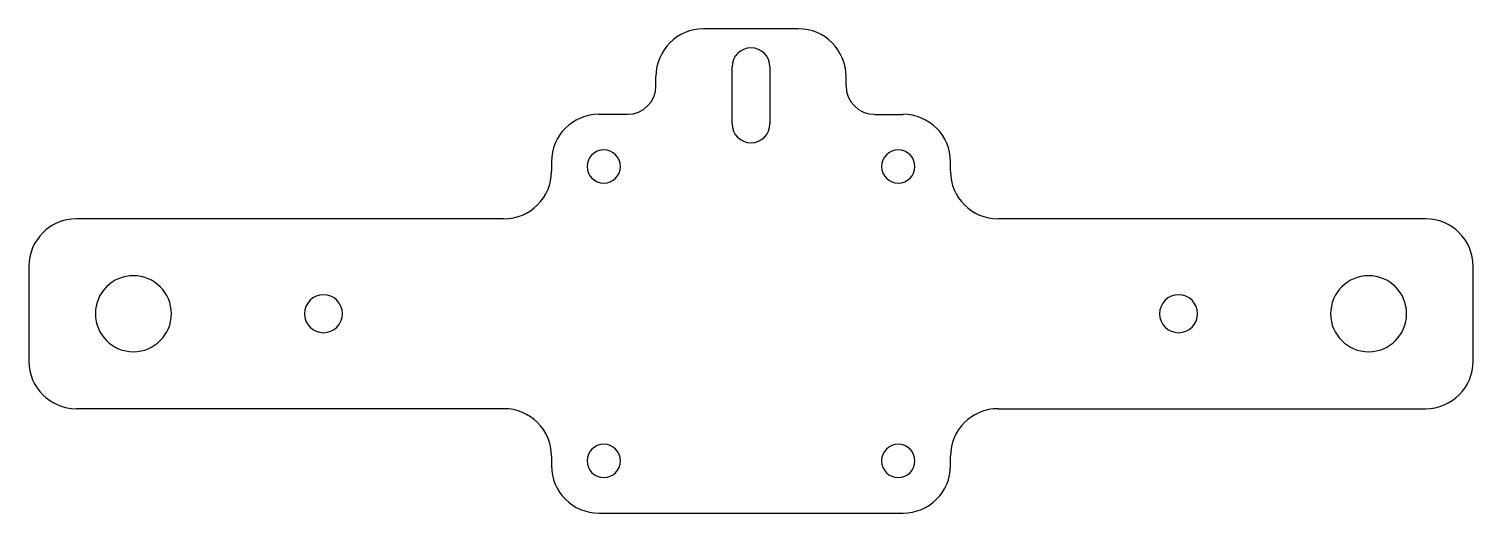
# Model space of a CAD drawing. Header units: inches. Extents: x 0 to 5.98, y 0 to 2.01.
import ezdxf

# ---------------------------------------------------------------- set-up
doc = ezdxf.new("R2010")
doc.units = ezdxf.units.IN
doc.layers.add('3', color=7, linetype='CONTINUOUS')

msp = doc.modelspace()

# ---------------------------------------------------------------- linework, layer by layer
at = {"layer": '3', "color": 3, "linetype": 'CONTINUOUS'}
for p, q in [((3.189, 2.0079), (2.7953, 2.0079)), ((2.5984, 1.7717), (2.5984, 1.811)), ((2.9134, 1.6142), (2.9134, 1.8504)), ((3.0709, 1.6142), (3.0709, 1.8504)), ((3.3858, 1.7717), (3.3858, 1.811)), ((2.4803, 1.6535), (2.3622, 1.6535)), ((3.5039, 1.6535), (3.622, 1.6535)), ((2.1654, 1.4567), (2.1654, 1.4173)), ((3.8189, 1.4173), (3.8189, 1.4567)), ((1.9685, 1.2205), (0.1969, 1.2205)), ((5.7874, 1.2205), (4.0157, 1.2205)), ((0, 1.0236), (0, 0.6299)), ((5.9843, 0.6299), (5.9843, 1.0236)), ((1.9685, 0.4331), (0.1969, 0.4331)), ((4.0157, 0.4331), (5.7874, 0.4331)), ((2.1654, 0.2362), (2.1654, 0.1969)), ((3.8189, 0.1969), (3.8189, 0.2362)), ((2.3622, 0), (3.622, 0))]:
    msp.add_line(p, q, dxfattribs=at)
for centre, radius, start, end in [((2.7953, 1.811), 0.1969, 90, 180), ((3.189, 1.811), 0.1969, 360, 90), ((2.9921, 1.8504), 0.0787, 360, 180), ((2.4803, 1.7717), 0.1181, 270, 0), ((3.5039, 1.7717), 0.1181, 180, 270), ((2.3622, 1.4567), 0.1969, 90, 180), ((3.622, 1.4567), 0.1969, 360, 90), ((2.9921, 1.6142), 0.0787, 180, 360), ((2.3819, 1.437), 0.0689, 360, 180), ((3.6024, 1.437), 0.0689, 360, 180), ((2.3819, 1.437), 0.0689, 180, 360), ((3.6024, 1.437), 0.0689, 180, 360), ((1.9685, 1.4173), 0.1969, 270, 0), ((4.0157, 1.4173), 0.1969, 180, 270), ((0.1969, 1.0236), 0.1969, 90, 180), ((5.7874, 1.0236), 0.1969, 360, 90), ((0.4331, 0.8268), 0.1575, 360, 180), ((5.5512, 0.8268), 0.1575, 360, 180), ((1.2205, 0.8268), 0.0787, 360, 180), ((4.7638, 0.8268), 0.0787, 360, 180), ((0.4331, 0.8268), 0.1575, 180, 360), ((1.2205, 0.8268), 0.0787, 180, 360), ((4.7638, 0.8268), 0.0787, 180, 360), ((5.5512, 0.8268), 0.1575, 180, 360), ((0.1969, 0.6299), 0.1969, 180, 270), ((5.7874, 0.6299), 0.1969, 270, 360), ((1.9685, 0.2362), 0.1969, 360, 90), ((4.0157, 0.2362), 0.1969, 90, 180), ((2.3819, 0.2165), 0.0689, 360, 180), ((3.6024, 0.2165), 0.0689, 360, 180), ((2.3622, 0.1969), 0.1969, 180, 270), ((2.3819, 0.2165), 0.0689, 180, 360), ((3.6024, 0.2165), 0.0689, 180, 360), ((3.622, 0.1969), 0.1969, 270, 360)]:
    msp.add_arc(centre, radius, start, end, dxfattribs=at)

doc.saveas('drawing.dxf')
